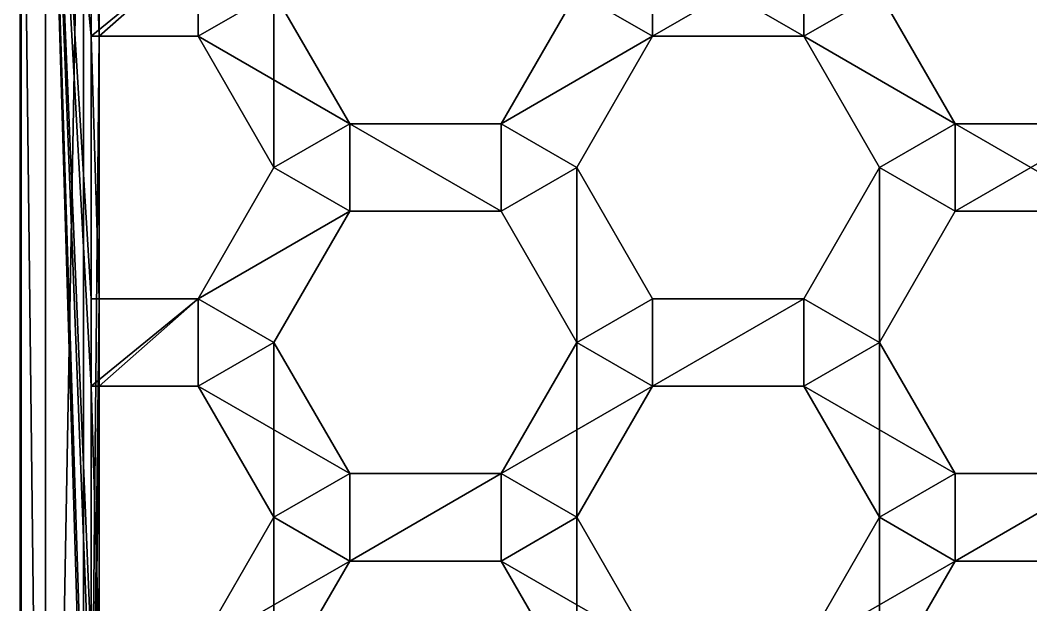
# Model space of a CAD drawing. Header units: metres. Extents: x -40.1 to 40.1, y -46.3 to 46.3.
# Drawn here: x -40.06 to 0, y 0 to 23.16 of the extents above; entities that cross this region are included whole.
import ezdxf

# ---------------------------------------------------------------- set-up
doc = ezdxf.new("R2010")
doc.units = ezdxf.units.M

msp = doc.modelspace()

# ---------------------------------------------------------------- linework, layer by layer
for points in [[(-40.026, 41.5), (-40.06, -41.5), (-40.06, 41.5), (-40.026, 41.5)], [(-40.026, 41.5), (-40.026, -41.5), (-40.06, -41.5), (-40.026, 41.5)], [(-40.06, -41.5), (-40.06, 41.5), (-40.06, 41.5), (-40.06, -41.5)], [(-40.06, -41.5), (-40.06, -41.5), (-40.06, 41.5), (-40.06, -41.5)], [(-40.026, 41.5), (-40.06, -41.5), (-40.026, -41.5), (-40.026, 41.5)], [(-40.026, 41.5), (-40.06, 41.5), (-40.06, -41.5), (-40.026, 41.5)], [(-39.06, -41.5), (-40.026, 41.5), (-39.06, 41.5), (-39.06, -41.5)], [(-40.026, -41.5), (-40.026, 41.5), (-39.06, -41.5), (-40.026, -41.5)], [(-39.06, -41.5), (-39.06, 41.5), (-40.026, 41.5), (-39.06, -41.5)], [(-40.026, -41.5), (-39.06, -41.5), (-40.026, 41.5), (-40.026, -41.5)], [(-39.06, 41.5), (-37.25, 25.981), (-37.25, 22.517), (-39.06, 41.5)], [(-39.06, 41.5), (-37.25, -19.053), (-39.06, -41.5), (-39.06, 41.5)], [(-39.06, 41.5), (-37.25, -15.588), (-37.25, -19.053), (-39.06, 41.5)], [(-39.06, 41.5), (-37.25, -5.196), (-37.25, -15.588), (-39.06, 41.5)], [(-39.06, 41.5), (-37.25, -1.732), (-37.25, -5.196), (-39.06, 41.5)], [(-39.06, 41.5), (-37.25, 8.66), (-37.25, -1.732), (-39.06, 41.5)], [(-39.06, 41.5), (-37.25, 12.124), (-37.25, 8.66), (-39.06, 41.5)], [(-39.06, 41.5), (-37.25, 22.517), (-37.25, 12.124), (-39.06, 41.5)], [(-37.55, 41.5), (-39.06, 41.5), (-39.06, -41.5), (-37.55, 41.5)], [(-37.55, 41.5), (-39.06, -41.5), (-37.55, -41.5), (-37.55, 41.5)], [(-36.925, 22.517), (-36.925, 25.981), (-37.55, 41.5), (-36.925, 22.517)], [(-37.55, -41.5), (-36.925, 22.517), (-37.55, 41.5), (-37.55, -41.5)], [(-33, 25.981), (-37.25, 22.517), (-37.25, 25.981), (-33, 25.981)], [(-33, 25.981), (-33, 22.517), (-37.25, 22.517), (-33, 25.981)], [(-36.925, 22.517), (-33, 22.517), (-33, 25.981), (-36.925, 22.517)], [(-36.925, 22.517), (-33, 25.981), (-36.925, 25.981), (-36.925, 22.517)], [(-30, 24.249), (-33, 22.517), (-33, 25.981), (-30, 24.249)], [(-33, 22.517), (-30, 24.249), (-33, 25.981), (-33, 22.517)], [(-15, 25.981), (-15, 22.517), (-18, 24.249), (-15, 25.981)], [(-18, 24.249), (-15, 22.517), (-15, 25.981), (-18, 24.249)], [(-9, 25.981), (-9, 22.517), (-15, 22.517), (-9, 25.981)], [(-9, 25.981), (-15, 22.517), (-15, 25.981), (-9, 25.981)], [(-15, 25.981), (-9, 22.517), (-9, 25.981), (-15, 25.981)], [(-15, 22.517), (-9, 22.517), (-15, 25.981), (-15, 22.517)], [(-6, 24.249), (-9, 22.517), (-9, 25.981), (-6, 24.249)], [(-9, 22.517), (-6, 24.249), (-9, 25.981), (-9, 22.517)], [(-30, 24.249), (-30, 17.321), (-33, 22.517), (-30, 24.249)], [(-33, 22.517), (-27, 19.053), (-30, 24.249), (-33, 22.517)], [(-30, 24.249), (-27, 19.053), (-30, 17.321), (-30, 24.249)], [(-27, 19.053), (-30, 24.249), (-30, 24.249), (-27, 19.053)], [(-27, 19.053), (-27, 19.053), (-30, 24.249), (-27, 19.053)], [(-15, 22.517), (-21, 19.053), (-18, 24.249), (-15, 22.517)], [(-21, 19.053), (-15, 22.517), (-18, 24.249), (-21, 19.053)], [(-18, 24.249), (-21, 19.053), (-21, 19.053), (-18, 24.249)], [(-18, 24.249), (-18, 24.249), (-21, 19.053), (-18, 24.249)], [(-6, 24.249), (-3, 19.053), (-9, 22.517), (-6, 24.249)], [(-9, 22.517), (-3, 19.053), (-6, 24.249), (-9, 22.517)], [(-3, 19.053), (-6, 24.249), (-6, 24.249), (-3, 19.053)], [(-3, 19.053), (-3, 19.053), (-6, 24.249), (-3, 19.053)], [(-37.55, -41.5), (-36.925, 12.124), (-36.925, 22.517), (-37.55, -41.5)], [(-37.25, 12.124), (-37.25, 22.517), (-37.25, 22.517), (-37.25, 12.124)], [(-37.25, 12.124), (-37.25, 22.517), (-37.25, 12.124), (-37.25, 12.124)], [(-36.925, 22.517), (-37.25, 22.517), (-33, 22.517), (-36.925, 22.517)], [(-37.25, 22.517), (-37.25, 22.517), (-36.925, 22.517), (-37.25, 22.517)], [(-37.25, 22.517), (-36.925, 12.124), (-37.25, 12.124), (-37.25, 22.517)], [(-36.925, 22.517), (-36.925, 12.124), (-37.25, 22.517), (-36.925, 22.517)], [(-36.925, 22.517), (-33, 22.517), (-33, 22.517), (-36.925, 22.517)], [(-30, 17.321), (-27, 19.053), (-33, 22.517), (-30, 17.321)], [(-33, 22.517), (-30, 17.321), (-30, 17.321), (-33, 22.517)], [(-33, 22.517), (-33, 22.517), (-30, 17.321), (-33, 22.517)], [(-15, 22.517), (-18, 17.321), (-21, 19.053), (-15, 22.517)], [(-21, 19.053), (-18, 17.321), (-15, 22.517), (-21, 19.053)], [(-18, 17.321), (-15, 22.517), (-15, 22.517), (-18, 17.321)], [(-18, 17.321), (-18, 17.321), (-15, 22.517), (-18, 17.321)], [(-15, 22.517), (-9, 22.517), (-9, 22.517), (-15, 22.517)], [(-15, 22.517), (-15, 22.517), (-9, 22.517), (-15, 22.517)], [(-3, 19.053), (-6, 17.321), (-9, 22.517), (-3, 19.053)], [(-6, 17.321), (-3, 19.053), (-9, 22.517), (-6, 17.321)], [(-9, 22.517), (-6, 17.321), (-6, 17.321), (-9, 22.517)], [(-9, 22.517), (-9, 22.517), (-6, 17.321), (-9, 22.517)], [(-27, 19.053), (-27, 15.588), (-30, 17.321), (-27, 19.053)], [(-30, 17.321), (-27, 15.588), (-27, 19.053), (-30, 17.321)], [(-21, 15.588), (-27, 15.588), (-27, 19.053), (-21, 15.588)], [(-21, 19.053), (-21, 15.588), (-27, 19.053), (-21, 19.053)], [(-27, 19.053), (-21, 15.588), (-21, 19.053), (-27, 19.053)], [(-27, 15.588), (-21, 15.588), (-27, 19.053), (-27, 15.588)], [(-21, 19.053), (-27, 19.053), (-27, 19.053), (-21, 19.053)], [(-21, 19.053), (-21, 19.053), (-27, 19.053), (-21, 19.053)], [(-18, 17.321), (-21, 15.588), (-21, 19.053), (-18, 17.321)], [(-21, 15.588), (-18, 17.321), (-21, 19.053), (-21, 15.588)], [(-3, 19.053), (-3, 15.588), (-6, 17.321), (-3, 19.053)], [(-6, 17.321), (-3, 15.588), (-3, 19.053), (-6, 17.321)], [(3, 15.588), (-3, 15.588), (-3, 19.053), (3, 15.588)], [(3, 19.053), (3, 15.588), (-3, 19.053), (3, 19.053)], [(-3, 15.588), (3, 15.588), (3, 19.053), (-3, 15.588)], [(-3, 15.588), (3, 19.053), (-3, 19.053), (-3, 15.588)], [(3, 19.053), (-3, 19.053), (-3, 19.053), (3, 19.053)], [(3, 19.053), (3, 19.053), (-3, 19.053), (3, 19.053)], [(-27, 15.588), (-33, 12.124), (-30, 17.321), (-27, 15.588)], [(-33, 12.124), (-27, 15.588), (-30, 17.321), (-33, 12.124)], [(-30, 17.321), (-33, 12.124), (-33, 12.124), (-30, 17.321)], [(-30, 17.321), (-30, 17.321), (-33, 12.124), (-30, 17.321)], [(-18, 17.321), (-18, 10.392), (-21, 15.588), (-18, 17.321)], [(-18, 10.392), (-18, 17.321), (-21, 15.588), (-18, 10.392)], [(-18, 17.321), (-15, 12.124), (-18, 10.392), (-18, 17.321)], [(-18, 10.392), (-15, 12.124), (-18, 17.321), (-18, 10.392)], [(-15, 12.124), (-18, 17.321), (-18, 17.321), (-15, 12.124)], [(-15, 12.124), (-15, 12.124), (-18, 17.321), (-15, 12.124)], [(-6, 17.321), (-6, 10.392), (-9, 12.124), (-6, 17.321)], [(-9, 12.124), (-6, 10.392), (-6, 17.321), (-9, 12.124)], [(-6, 17.321), (-9, 12.124), (-9, 12.124), (-6, 17.321)], [(-6, 17.321), (-6, 17.321), (-9, 12.124), (-6, 17.321)], [(-3, 15.588), (-6, 10.392), (-6, 17.321), (-3, 15.588)], [(-6, 10.392), (-3, 15.588), (-6, 17.321), (-6, 10.392)], [(-27, 15.588), (-30, 10.392), (-33, 12.124), (-27, 15.588)], [(-33, 12.124), (-30, 10.392), (-27, 15.588), (-33, 12.124)], [(-30, 10.392), (-27, 15.588), (-27, 15.588), (-30, 10.392)], [(-30, 10.392), (-30, 10.392), (-27, 15.588), (-30, 10.392)], [(-27, 15.588), (-21, 15.588), (-21, 15.588), (-27, 15.588)], [(-27, 15.588), (-27, 15.588), (-21, 15.588), (-27, 15.588)], [(-21, 15.588), (-18, 10.392), (-18, 10.392), (-21, 15.588)], [(-21, 15.588), (-21, 15.588), (-18, 10.392), (-21, 15.588)], [(-6, 10.392), (-3, 15.588), (-3, 15.588), (-6, 10.392)], [(-6, 10.392), (-6, 10.392), (-3, 15.588), (-6, 10.392)], [(-3, 15.588), (3, 15.588), (3, 15.588), (-3, 15.588)], [(-3, 15.588), (-3, 15.588), (3, 15.588), (-3, 15.588)], [(-37.55, -41.5), (-36.925, 8.66), (-36.925, 12.124), (-37.55, -41.5)], [(-33, 12.124), (-37.25, 8.66), (-37.25, 12.124), (-33, 12.124)], [(-33, 12.124), (-33, 8.66), (-37.25, 8.66), (-33, 12.124)], [(-36.925, 12.124), (-37.25, 12.124), (-37.25, 12.124), (-36.925, 12.124)], [(-33, 12.124), (-37.25, 12.124), (-36.925, 12.124), (-33, 12.124)], [(-36.925, 8.66), (-33, 12.124), (-36.925, 12.124), (-36.925, 8.66)], [(-36.925, 8.66), (-33, 8.66), (-33, 12.124), (-36.925, 8.66)], [(-33, 12.124), (-33, 12.124), (-36.925, 12.124), (-33, 12.124)], [(-30, 10.392), (-33, 8.66), (-33, 12.124), (-30, 10.392)], [(-33, 8.66), (-30, 10.392), (-33, 12.124), (-33, 8.66)], [(-15, 12.124), (-15, 8.66), (-18, 10.392), (-15, 12.124)], [(-18, 10.392), (-15, 8.66), (-15, 12.124), (-18, 10.392)], [(-9, 12.124), (-9, 8.66), (-15, 8.66), (-9, 12.124)], [(-9, 12.124), (-15, 8.66), (-15, 12.124), (-9, 12.124)], [(-15, 8.66), (-9, 12.124), (-15, 12.124), (-15, 8.66)], [(-15, 8.66), (-9, 8.66), (-9, 12.124), (-15, 8.66)], [(-9, 12.124), (-15, 12.124), (-15, 12.124), (-9, 12.124)], [(-9, 12.124), (-9, 12.124), (-15, 12.124), (-9, 12.124)], [(-6, 10.392), (-9, 8.66), (-9, 12.124), (-6, 10.392)], [(-9, 8.66), (-6, 10.392), (-9, 12.124), (-9, 8.66)], [(-30, 10.392), (-27, 5.196), (-33, 8.66), (-30, 10.392)], [(-30, 3.464), (-30, 10.392), (-33, 8.66), (-30, 3.464)], [(-30, 3.464), (-27, 5.196), (-30, 10.392), (-30, 3.464)], [(-27, 5.196), (-30, 10.392), (-30, 10.392), (-27, 5.196)], [(-27, 5.196), (-27, 5.196), (-30, 10.392), (-27, 5.196)], [(-18, 10.392), (-18, 3.464), (-21, 5.196), (-18, 10.392)], [(-21, 5.196), (-15, 8.66), (-18, 10.392), (-21, 5.196)], [(-18, 10.392), (-21, 5.196), (-21, 5.196), (-18, 10.392)], [(-18, 10.392), (-18, 10.392), (-21, 5.196), (-18, 10.392)], [(-15, 8.66), (-18, 3.464), (-18, 10.392), (-15, 8.66)], [(-6, 10.392), (-3, 5.196), (-9, 8.66), (-6, 10.392)], [(-6, 3.464), (-6, 10.392), (-9, 8.66), (-6, 3.464)], [(-6, 3.464), (-3, 5.196), (-6, 10.392), (-6, 3.464)], [(-3, 5.196), (-6, 10.392), (-6, 10.392), (-3, 5.196)], [(-3, 5.196), (-3, 5.196), (-6, 10.392), (-3, 5.196)], [(-37.55, -41.5), (-36.925, -1.732), (-36.925, 8.66), (-37.55, -41.5)], [(-37.25, -1.732), (-37.25, 8.66), (-37.25, 8.66), (-37.25, -1.732)], [(-37.25, -1.732), (-37.25, 8.66), (-37.25, -1.732), (-37.25, -1.732)], [(-36.925, 8.66), (-37.25, 8.66), (-33, 8.66), (-36.925, 8.66)], [(-37.25, 8.66), (-37.25, 8.66), (-36.925, 8.66), (-37.25, 8.66)], [(-37.25, 8.66), (-36.925, -1.732), (-37.25, -1.732), (-37.25, 8.66)], [(-36.925, 8.66), (-36.925, -1.732), (-37.25, 8.66), (-36.925, 8.66)], [(-36.925, 8.66), (-33, 8.66), (-33, 8.66), (-36.925, 8.66)], [(-27, 5.196), (-30, 3.464), (-33, 8.66), (-27, 5.196)], [(-33, 8.66), (-30, 3.464), (-30, 3.464), (-33, 8.66)], [(-33, 8.66), (-33, 8.66), (-30, 3.464), (-33, 8.66)], [(-21, 5.196), (-18, 3.464), (-15, 8.66), (-21, 5.196)], [(-18, 3.464), (-15, 8.66), (-15, 8.66), (-18, 3.464)], [(-18, 3.464), (-18, 3.464), (-15, 8.66), (-18, 3.464)], [(-15, 8.66), (-9, 8.66), (-9, 8.66), (-15, 8.66)], [(-15, 8.66), (-15, 8.66), (-9, 8.66), (-15, 8.66)], [(-3, 5.196), (-6, 3.464), (-9, 8.66), (-3, 5.196)], [(-9, 8.66), (-6, 3.464), (-6, 3.464), (-9, 8.66)], [(-9, 8.66), (-9, 8.66), (-6, 3.464), (-9, 8.66)], [(-27, 5.196), (-27, 1.732), (-30, 3.464), (-27, 5.196)], [(-30, 3.464), (-27, 1.732), (-27, 5.196), (-30, 3.464)], [(-21, 5.196), (-21, 1.732), (-27, 1.732), (-21, 5.196)], [(-21, 5.196), (-27, 1.732), (-27, 5.196), (-21, 5.196)], [(-27, 1.732), (-21, 5.196), (-27, 5.196), (-27, 1.732)], [(-27, 1.732), (-21, 1.732), (-21, 5.196), (-27, 1.732)], [(-21, 5.196), (-27, 5.196), (-27, 5.196), (-21, 5.196)], [(-21, 5.196), (-21, 5.196), (-27, 5.196), (-21, 5.196)], [(-18, 3.464), (-21, 1.732), (-21, 5.196), (-18, 3.464)], [(-21, 1.732), (-18, 3.464), (-21, 5.196), (-21, 1.732)], [(-3, 5.196), (-3, 1.732), (-6, 3.464), (-3, 5.196)], [(-6, 3.464), (-3, 1.732), (-3, 5.196), (-6, 3.464)], [(3, 5.196), (-3, 1.732), (-3, 5.196), (3, 5.196)], [(3, 5.196), (3, 1.732), (-3, 1.732), (3, 5.196)], [(-3, 1.732), (3, 1.732), (3, 5.196), (-3, 1.732)], [(-3, 1.732), (3, 5.196), (-3, 5.196), (-3, 1.732)], [(3, 5.196), (-3, 5.196), (-3, 5.196), (3, 5.196)], [(3, 5.196), (3, 5.196), (-3, 5.196), (3, 5.196)], [(-27, 1.732), (-33, -1.732), (-30, 3.464), (-27, 1.732)], [(-33, -1.732), (-30, -3.464), (-30, 3.464), (-33, -1.732)], [(-30, 3.464), (-33, -1.732), (-33, -1.732), (-30, 3.464)], [(-30, 3.464), (-30, 3.464), (-33, -1.732), (-30, 3.464)], [(-30, -3.464), (-27, 1.732), (-30, 3.464), (-30, -3.464)], [(-18, 3.464), (-18, -3.464), (-21, 1.732), (-18, 3.464)], [(-21, 1.732), (-15, -1.732), (-18, 3.464), (-21, 1.732)], [(-18, 3.464), (-15, -1.732), (-18, -3.464), (-18, 3.464)], [(-15, -1.732), (-18, 3.464), (-18, 3.464), (-15, -1.732)], [(-15, -1.732), (-15, -1.732), (-18, 3.464), (-15, -1.732)], [(-3, 1.732), (-9, -1.732), (-6, 3.464), (-3, 1.732)], [(-9, -1.732), (-6, -3.464), (-6, 3.464), (-9, -1.732)], [(-6, 3.464), (-9, -1.732), (-9, -1.732), (-6, 3.464)], [(-6, 3.464), (-6, 3.464), (-9, -1.732), (-6, 3.464)], [(-6, -3.464), (-3, 1.732), (-6, 3.464), (-6, -3.464)], [(-27, 1.732), (-30, -3.464), (-33, -1.732), (-27, 1.732)], [(-30, -3.464), (-27, 1.732), (-27, 1.732), (-30, -3.464)], [(-30, -3.464), (-30, -3.464), (-27, 1.732), (-30, -3.464)], [(-27, 1.732), (-21, 1.732), (-21, 1.732), (-27, 1.732)], [(-27, 1.732), (-27, 1.732), (-21, 1.732), (-27, 1.732)], [(-18, -3.464), (-15, -1.732), (-21, 1.732), (-18, -3.464)], [(-21, 1.732), (-18, -3.464), (-18, -3.464), (-21, 1.732)], [(-21, 1.732), (-21, 1.732), (-18, -3.464), (-21, 1.732)], [(-3, 1.732), (-6, -3.464), (-9, -1.732), (-3, 1.732)], [(-6, -3.464), (-3, 1.732), (-3, 1.732), (-6, -3.464)], [(-6, -3.464), (-6, -3.464), (-3, 1.732), (-6, -3.464)], [(-3, 1.732), (3, 1.732), (3, 1.732), (-3, 1.732)], [(-3, 1.732), (-3, 1.732), (3, 1.732), (-3, 1.732)]]:
    msp.add_lwpolyline(points)

doc.saveas('drawing.dxf')
